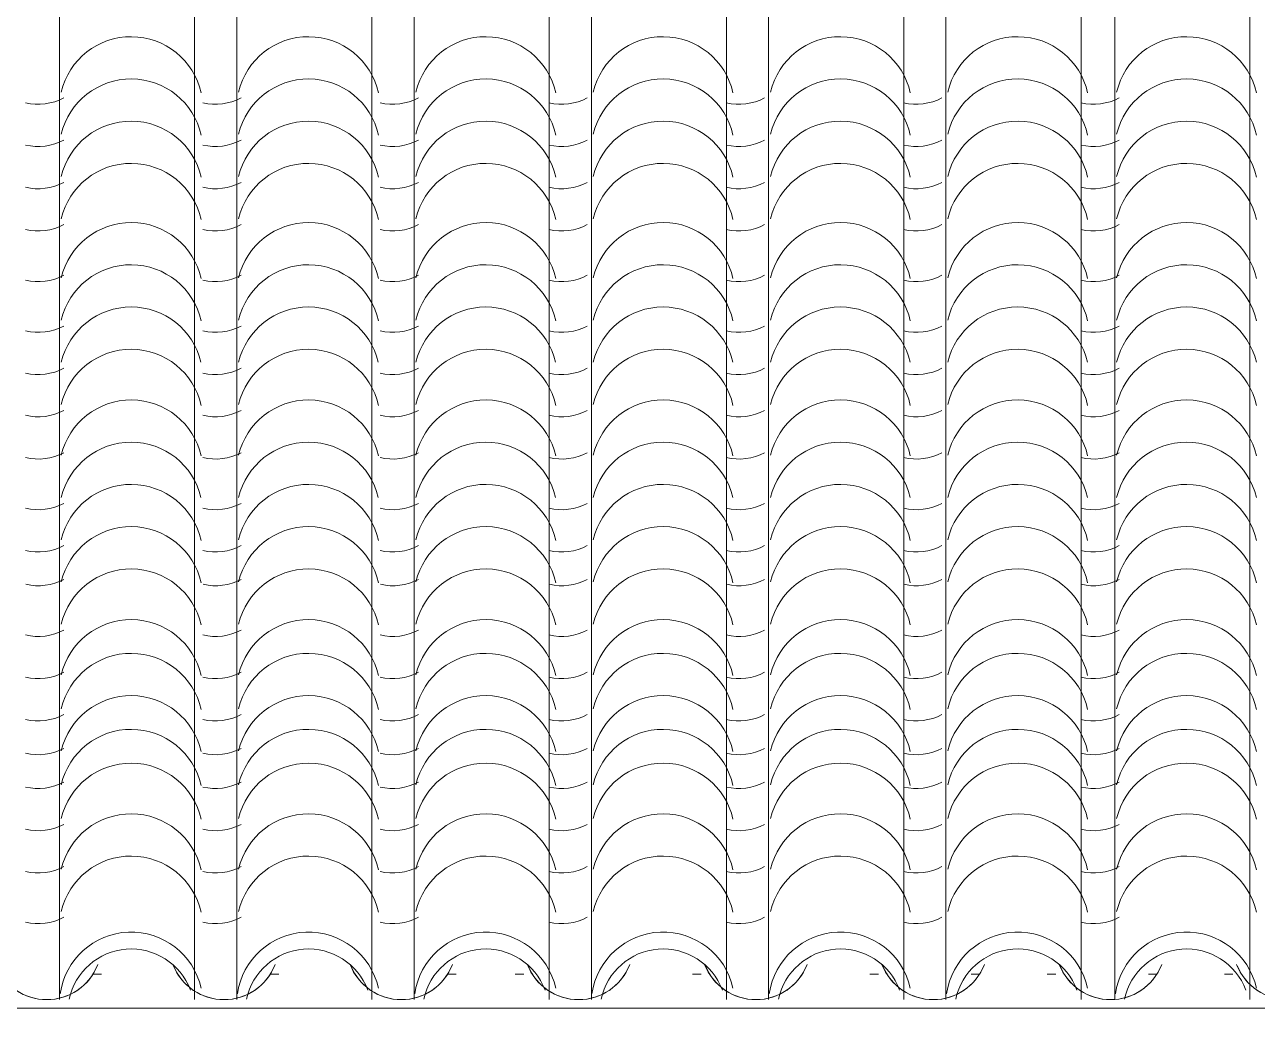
# Model space of a CAD drawing. Header units: millimetres. Extents: x 11446 to 37687, y -223 to 11932.
# Drawn here: x 19098 to 20655, y 5979 to 7225 of the extents above; entities that cross this region are included whole.
import ezdxf

# ---------------------------------------------------------------- set-up
doc = ezdxf.new("R2010")
doc.units = ezdxf.units.MM
doc.layers.add('A-COB-___-___-EXI', color=250, linetype='Continuous', lineweight=25)

msp = doc.modelspace()

# ---------------------------------------------------------------- linework, layer by layer
at = {"layer": 'A-COB-___-___-EXI', "color": 28, "lineweight": 15}
for p, q in [((19195.5, 6026.9), (19184.8, 6026.9)), ((19419.4, 6026.9), (19408.7, 6026.9)), ((19643.2, 6026.9), (19632.6, 6026.9)), ((19728.5, 6026.9), (19717.8, 6026.9)), ((19952.3, 6026.9), (19941.7, 6026.9)), ((20176.2, 6026.9), (20165.5, 6026.9)), ((20304.1, 6026.9), (20293.5, 6026.9)), ((20400.1, 6026.9), (20389.4, 6026.9)), ((20528, 6026.9), (20517.3, 6026.9)), ((20623.9, 6026.9), (20613.3, 6026.9))]:
    msp.add_line(p, q, dxfattribs=at)
at = {"layer": 'A-COB-___-___-EXI', "color": 28, "lineweight": 15, "flags": 128}
for points in [[(19142.2, 7348.7), (19142.2, 7252.8), (19142.2, 7135.5), (19142.2, 7082.2), (19142.2, 7028.9), (19142.2, 6975.6), (19142.2, 6901), (19142.2, 6847.7), (19142.2, 6794.4), (19142.2, 6741.1), (19142.2, 6677.1), (19142.2, 6623.8), (19142.2, 6570.5), (19142.2, 6517.2), (19142.2, 6463.9), (19142.2, 6400), (19142.2, 6357.3), (19142.2, 6304), (19142.2, 6261.4), (19142.2, 6218.8), (19142.2, 6154.8), (19142.2, 6090.8), (19142.2, 5994.9)], [(19366.1, 7348.7), (19366.1, 7252.8), (19366.1, 7135.5), (19366.1, 7082.2), (19366.1, 7028.9), (19366.1, 6975.6), (19366.1, 6901), (19366.1, 6847.7), (19366.1, 6794.4), (19366.1, 6741.1), (19366.1, 6677.1), (19366.1, 6623.8), (19366.1, 6570.5), (19366.1, 6517.2), (19366.1, 6463.9), (19366.1, 6400), (19366.1, 6357.3), (19366.1, 6304), (19366.1, 6261.4), (19366.1, 6218.8), (19366.1, 6154.8), (19366.1, 6090.8), (19366.1, 5994.9)], [(19589.9, 7348.7), (19589.9, 7252.8), (19589.9, 7135.5), (19589.9, 7082.2), (19589.9, 7028.9), (19589.9, 6975.6), (19589.9, 6901), (19589.9, 6847.7), (19589.9, 6794.4), (19589.9, 6741.1), (19589.9, 6677.1), (19589.9, 6623.8), (19589.9, 6570.5), (19589.9, 6517.2), (19589.9, 6463.9), (19589.9, 6400), (19589.9, 6357.3), (19589.9, 6304), (19589.9, 6261.4), (19589.9, 6218.8), (19589.9, 6154.8), (19589.9, 6090.8), (19589.9, 5994.9)], [(19813.8, 7348.7), (19813.8, 7252.8), (19813.8, 7135.5), (19813.8, 7082.2), (19813.8, 7028.9), (19813.8, 6975.6), (19813.8, 6901), (19813.8, 6847.7), (19813.8, 6794.4), (19813.8, 6741.1), (19813.8, 6677.1), (19813.8, 6623.8), (19813.8, 6570.5), (19813.8, 6517.2), (19813.8, 6463.9), (19813.8, 6400), (19813.8, 6357.3), (19813.8, 6304), (19813.8, 6261.4), (19813.8, 6218.8), (19813.8, 6154.8), (19813.8, 6090.8), (19813.8, 5994.9)], [(20037.6, 7348.7), (20037.6, 7252.8), (20037.6, 7135.5), (20037.6, 7082.2), (20037.6, 7028.9), (20037.6, 6975.6), (20037.6, 6901), (20037.6, 6847.7), (20037.6, 6794.4), (20037.6, 6741.1), (20037.6, 6677.1), (20037.6, 6623.8), (20037.6, 6570.5), (20037.6, 6517.2), (20037.6, 6463.9), (20037.6, 6400), (20037.6, 6357.3), (20037.6, 6304), (20037.6, 6261.4), (20037.6, 6218.8), (20037.6, 6154.8), (20037.6, 6090.8), (20037.6, 5994.9)], [(20261.5, 7348.7), (20261.5, 7252.8), (20261.5, 7135.5), (20261.5, 7082.2), (20261.5, 7028.9), (20261.5, 6975.6), (20261.5, 6901), (20261.5, 6847.7), (20261.5, 6794.4), (20261.5, 6741.1), (20261.5, 6677.1), (20261.5, 6623.8), (20261.5, 6570.5), (20261.5, 6517.2), (20261.5, 6463.9), (20261.5, 6400), (20261.5, 6357.3), (20261.5, 6304), (20261.5, 6261.4), (20261.5, 6218.8), (20261.5, 6154.8), (20261.5, 6090.8), (20261.5, 5994.9)], [(20474.7, 7348.7), (20474.7, 7252.8), (20474.7, 7135.5), (20474.7, 7082.2), (20474.7, 7028.9), (20474.7, 6975.6), (20474.7, 6901), (20474.7, 6847.7), (20474.7, 6794.4), (20474.7, 6741.1), (20474.7, 6677.1), (20474.7, 6623.8), (20474.7, 6570.5), (20474.7, 6517.2), (20474.7, 6463.9), (20474.7, 6400), (20474.7, 6357.3), (20474.7, 6304), (20474.7, 6261.4), (20474.7, 6218.8), (20474.7, 6154.8), (20474.7, 6090.8), (20474.7, 5994.9)], [(19312.8, 7252.8), (19312.8, 7135.5), (19312.8, 7071.5), (19312.8, 7028.9), (19312.8, 6975.6), (19312.8, 6901), (19312.8, 6847.7), (19312.8, 6794.4), (19312.8, 6741.1), (19312.8, 6677.1), (19312.8, 6623.8), (19312.8, 6570.5), (19312.8, 6517.2), (19312.8, 6463.9), (19312.8, 6400), (19312.8, 6357.3), (19312.8, 6304), (19312.8, 6261.4), (19312.8, 6218.8), (19312.8, 6154.8), (19312.8, 6090.8), (19312.8, 5994.9)], [(19536.6, 7252.8), (19536.6, 7135.5), (19536.6, 7071.5), (19536.6, 7028.9), (19536.6, 6975.6), (19536.6, 6901), (19536.6, 6847.7), (19536.6, 6794.4), (19536.6, 6741.1), (19536.6, 6677.1), (19536.6, 6623.8), (19536.6, 6570.5), (19536.6, 6517.2), (19536.6, 6463.9), (19536.6, 6400), (19536.6, 6357.3), (19536.6, 6304), (19536.6, 6261.4), (19536.6, 6218.8), (19536.6, 6154.8), (19536.6, 6090.8), (19536.6, 5994.9)], [(19760.5, 7252.8), (19760.5, 7135.5), (19760.5, 7071.5), (19760.5, 7028.9), (19760.5, 6975.6), (19760.5, 6901), (19760.5, 6847.7), (19760.5, 6794.4), (19760.5, 6741.1), (19760.5, 6677.1), (19760.5, 6623.8), (19760.5, 6570.5), (19760.5, 6517.2), (19760.5, 6463.9), (19760.5, 6400), (19760.5, 6357.3), (19760.5, 6304), (19760.5, 6261.4), (19760.5, 6218.8), (19760.5, 6154.8), (19760.5, 6090.8), (19760.5, 5994.9)], [(19984.3, 7252.8), (19984.3, 7135.5), (19984.3, 7071.5), (19984.3, 7028.9), (19984.3, 6975.6), (19984.3, 6901), (19984.3, 6847.7), (19984.3, 6794.4), (19984.3, 6741.1), (19984.3, 6677.1), (19984.3, 6623.8), (19984.3, 6570.5), (19984.3, 6517.2), (19984.3, 6463.9), (19984.3, 6400), (19984.3, 6357.3), (19984.3, 6304), (19984.3, 6261.4), (19984.3, 6218.8), (19984.3, 6154.8), (19984.3, 6090.8), (19984.3, 5994.9)], [(20208.2, 7252.8), (20208.2, 7135.5), (20208.2, 7071.5), (20208.2, 7028.9), (20208.2, 6975.6), (20208.2, 6901), (20208.2, 6847.7), (20208.2, 6794.4), (20208.2, 6741.1), (20208.2, 6677.1), (20208.2, 6623.8), (20208.2, 6570.5), (20208.2, 6517.2), (20208.2, 6463.9), (20208.2, 6400), (20208.2, 6357.3), (20208.2, 6304), (20208.2, 6261.4), (20208.2, 6218.8), (20208.2, 6154.8), (20208.2, 6090.8), (20208.2, 5994.9)], [(20432, 7252.8), (20432, 7135.5), (20432, 7071.5), (20432, 7028.9), (20432, 6975.6), (20432, 6901), (20432, 6847.7), (20432, 6794.4), (20432, 6741.1), (20432, 6677.1), (20432, 6623.8), (20432, 6570.5), (20432, 6517.2), (20432, 6463.9), (20432, 6400), (20432, 6357.3), (20432, 6304), (20432, 6261.4), (20432, 6218.8), (20432, 6154.8), (20432, 6090.8), (20432, 5994.9)], [(20645.2, 7252.8), (20645.2, 7135.5), (20645.2, 7071.5), (20645.2, 7028.9), (20645.2, 6975.6), (20645.2, 6901), (20645.2, 6847.7), (20645.2, 6794.4), (20645.2, 6741.1), (20645.2, 6677.1), (20645.2, 6623.8), (20645.2, 6570.5), (20645.2, 6517.2), (20645.2, 6463.9), (20645.2, 6400), (20645.2, 6357.3), (20645.2, 6304), (20645.2, 6261.4), (20645.2, 6218.8), (20645.2, 6154.8), (20645.2, 6090.8), (20645.2, 5994.9)], [(15091.4, 5984.2), (29493, 5984.2), (29493, 5952.3), (15091.4, 5952.3), (15091.4, 5984.2), (15091.4, 6016.2), (14974.2, 5962.9), (12181.3, 4715.7), (12234.6, 4609.1), (15027.5, 5856.3), (15091.4, 5888.3)]]:
    msp.add_lwpolyline(points, dxfattribs=at)
at = {"layer": 'A-COB-___-___-EXI', "color": 18, "lineweight": 9}
for points in [[(19233.3, 7210.1), (19191.1, 7210.5), (19154.4, 7181.5), (19144.5, 7140.3)], [(19321.1, 7139.3), (19311.9, 7180.5), (19275.4, 7209.8), (19233.3, 7210.1)], [(19457.2, 7210.1), (19415, 7210.5), (19378.2, 7181.5), (19368.4, 7140.3)], [(19544.9, 7139.3), (19535.8, 7180.5), (19499.3, 7209.8), (19457.2, 7210.1)], [(19681, 7210.1), (19638.9, 7210.5), (19602.1, 7181.5), (19592.3, 7140.3)], [(19768.8, 7139.3), (19759.6, 7180.5), (19723.2, 7209.8), (19681, 7210.1)], [(19904.9, 7210.1), (19862.7, 7210.5), (19825.9, 7181.5), (19816.1, 7140.3)], [(19992.6, 7139.3), (19983.5, 7180.5), (19947, 7209.8), (19904.9, 7210.1)], [(20128.8, 7210.1), (20086.6, 7210.5), (20049.8, 7181.5), (20040, 7140.3)], [(20216.5, 7139.3), (20207.3, 7180.5), (20170.9, 7209.8), (20128.8, 7210.1)], [(20352.6, 7210.1), (20310.4, 7210.5), (20273.6, 7181.5), (20263.8, 7140.3)], [(20440.4, 7139.3), (20431.2, 7180.5), (20394.7, 7209.8), (20352.6, 7210.1)], [(20565.8, 7210.1), (20523.6, 7210.5), (20486.8, 7181.5), (20477, 7140.3)], [(20653.6, 7139.3), (20644.4, 7180.5), (20607.9, 7209.8), (20565.8, 7210.1)], [(19233.3, 7156.8), (19191.1, 7157.2), (19154.4, 7128.2), (19144.5, 7087)], [(19321.1, 7086), (19311.9, 7127.2), (19275.4, 7156.5), (19233.3, 7156.8)], [(19457.2, 7156.8), (19415, 7157.2), (19378.2, 7128.2), (19368.4, 7087)], [(19544.9, 7086), (19535.8, 7127.2), (19499.3, 7156.5), (19457.2, 7156.8)], [(19681, 7156.8), (19638.9, 7157.2), (19602.1, 7128.2), (19592.3, 7087)], [(19768.8, 7086), (19759.6, 7127.2), (19723.2, 7156.5), (19681, 7156.8)], [(19904.9, 7156.8), (19862.7, 7157.2), (19825.9, 7128.2), (19816.1, 7087)], [(19992.6, 7086), (19983.5, 7127.2), (19947, 7156.5), (19904.9, 7156.8)], [(20128.8, 7156.8), (20086.6, 7157.2), (20049.8, 7128.2), (20040, 7087)], [(20216.5, 7086), (20207.3, 7127.2), (20170.9, 7156.5), (20128.8, 7156.8)], [(20352.6, 7156.8), (20310.4, 7157.2), (20273.6, 7128.2), (20263.8, 7087)], [(20440.4, 7086), (20431.2, 7127.2), (20394.7, 7156.5), (20352.6, 7156.8)], [(20565.8, 7156.8), (20523.6, 7157.2), (20486.8, 7128.2), (20477, 7087)], [(20653.6, 7086), (20644.4, 7127.2), (20607.9, 7156.5), (20565.8, 7156.8)], [(19099.4, 7126.7), (19115.7, 7122.8), (19132.9, 7125), (19147.7, 7132.9)], [(19323.2, 7126.7), (19339.6, 7122.8), (19356.7, 7125), (19371.6, 7132.9)], [(19547.1, 7126.7), (19563.4, 7122.8), (19580.6, 7125), (19595.4, 7132.9)], [(19760.3, 7126.7), (19776.6, 7122.8), (19793.8, 7125), (19808.6, 7132.9)], [(19984.2, 7126.7), (20000.5, 7122.8), (20017.6, 7125), (20032.5, 7132.9)], [(20208, 7126.7), (20224.3, 7122.8), (20241.5, 7125), (20256.3, 7132.9)], [(20431.9, 7126.7), (20448.2, 7122.8), (20465.3, 7125), (20480.2, 7132.9)], [(19233.3, 7103.5), (19191.1, 7103.9), (19154.4, 7074.9), (19144.5, 7033.7)], [(19321.1, 7032.7), (19311.9, 7073.9), (19275.4, 7103.2), (19233.3, 7103.5)], [(19457.2, 7103.5), (19415, 7103.9), (19378.2, 7074.9), (19368.4, 7033.7)], [(19544.9, 7032.7), (19535.8, 7073.9), (19499.3, 7103.2), (19457.2, 7103.5)], [(19681, 7103.5), (19638.9, 7103.9), (19602.1, 7074.9), (19592.3, 7033.7)], [(19768.8, 7032.7), (19759.6, 7073.9), (19723.2, 7103.2), (19681, 7103.5)], [(19904.9, 7103.5), (19862.7, 7103.9), (19825.9, 7074.9), (19816.1, 7033.7)], [(19992.6, 7032.7), (19983.5, 7073.9), (19947, 7103.2), (19904.9, 7103.5)], [(20128.8, 7103.5), (20086.6, 7103.9), (20049.8, 7074.9), (20040, 7033.7)], [(20216.5, 7032.7), (20207.3, 7073.9), (20170.9, 7103.2), (20128.8, 7103.5)], [(20352.6, 7103.5), (20310.4, 7103.9), (20273.6, 7074.9), (20263.8, 7033.7)], [(20440.4, 7032.7), (20431.2, 7073.9), (20394.7, 7103.2), (20352.6, 7103.5)], [(20565.8, 7103.5), (20523.6, 7103.9), (20486.8, 7074.9), (20477, 7033.7)], [(20653.6, 7032.7), (20644.4, 7073.9), (20607.9, 7103.2), (20565.8, 7103.5)], [(19099.4, 7073.4), (19115.7, 7069.5), (19132.9, 7071.7), (19147.7, 7079.6)], [(19323.2, 7073.4), (19339.6, 7069.5), (19356.7, 7071.7), (19371.6, 7079.6)], [(19547.1, 7073.4), (19563.4, 7069.5), (19580.6, 7071.7), (19595.4, 7079.6)], [(19760.3, 7073.4), (19776.6, 7069.5), (19793.8, 7071.7), (19808.6, 7079.6)], [(19984.2, 7073.4), (20000.5, 7069.5), (20017.6, 7071.7), (20032.5, 7079.6)], [(20208, 7073.4), (20224.3, 7069.5), (20241.5, 7071.7), (20256.3, 7079.6)], [(20431.9, 7073.4), (20448.2, 7069.5), (20465.3, 7071.7), (20480.2, 7079.6)], [(19233.3, 7050.2), (19191.1, 7050.6), (19154.4, 7021.6), (19144.5, 6980.4)], [(19457.2, 7050.2), (19415, 7050.6), (19378.2, 7021.6), (19368.4, 6980.4)], [(19681, 7050.2), (19638.9, 7050.6), (19602.1, 7021.6), (19592.3, 6980.4)], [(19904.9, 7050.2), (19862.7, 7050.6), (19825.9, 7021.6), (19816.1, 6980.4)], [(20128.8, 7050.2), (20086.6, 7050.6), (20049.8, 7021.6), (20040, 6980.4)], [(20352.6, 7050.2), (20310.4, 7050.6), (20273.6, 7021.6), (20263.8, 6980.4)], [(20565.8, 7050.2), (20523.6, 7050.6), (20486.8, 7021.6), (20477, 6980.4)], [(19321.1, 6979.4), (19311.9, 7020.6), (19275.4, 7049.9), (19233.3, 7050.2)], [(19544.9, 6979.4), (19535.8, 7020.6), (19499.3, 7049.9), (19457.2, 7050.2)], [(19768.8, 6979.4), (19759.6, 7020.6), (19723.2, 7049.9), (19681, 7050.2)], [(19992.6, 6979.4), (19983.5, 7020.6), (19947, 7049.9), (19904.9, 7050.2)], [(20216.5, 6979.4), (20207.3, 7020.6), (20170.9, 7049.9), (20128.8, 7050.2)], [(20440.4, 6979.4), (20431.2, 7020.6), (20394.7, 7049.9), (20352.6, 7050.2)], [(20653.6, 6979.4), (20644.4, 7020.6), (20607.9, 7049.9), (20565.8, 7050.2)], [(19099.4, 7020.1), (19115.7, 7016.2), (19132.9, 7018.4), (19147.7, 7026.3)], [(19323.2, 7020.1), (19339.6, 7016.2), (19356.7, 7018.4), (19371.6, 7026.3)], [(19547.1, 7020.1), (19563.4, 7016.2), (19580.6, 7018.4), (19595.4, 7026.3)], [(19760.3, 7020.1), (19776.6, 7016.2), (19793.8, 7018.4), (19808.6, 7026.3)], [(19984.2, 7020.1), (20000.5, 7016.2), (20017.6, 7018.4), (20032.5, 7026.3)], [(20208, 7020.1), (20224.3, 7016.2), (20241.5, 7018.4), (20256.3, 7026.3)], [(20431.9, 7020.1), (20448.2, 7016.2), (20465.3, 7018.4), (20480.2, 7026.3)], [(19099.4, 6966.8), (19115.7, 6962.9), (19132.9, 6965.1), (19147.7, 6973)], [(19233.3, 6975.6), (19191.1, 6975.9), (19154.4, 6946.9), (19144.5, 6905.8)], [(19321.1, 6904.8), (19311.9, 6946), (19275.4, 6975.3), (19233.3, 6975.6)], [(19323.2, 6966.8), (19339.6, 6962.9), (19356.7, 6965.1), (19371.6, 6973)], [(19457.2, 6975.6), (19415, 6975.9), (19378.2, 6946.9), (19368.4, 6905.8)], [(19544.9, 6904.8), (19535.8, 6946), (19499.3, 6975.3), (19457.2, 6975.6)], [(19547.1, 6966.8), (19563.4, 6962.9), (19580.6, 6965.1), (19595.4, 6973)], [(19681, 6975.6), (19638.9, 6975.9), (19602.1, 6946.9), (19592.3, 6905.8)], [(19768.8, 6904.8), (19759.6, 6946), (19723.2, 6975.3), (19681, 6975.6)], [(19760.3, 6966.8), (19776.6, 6962.9), (19793.8, 6965.1), (19808.6, 6973)], [(19904.9, 6975.6), (19862.7, 6975.9), (19825.9, 6946.9), (19816.1, 6905.8)], [(19992.6, 6904.8), (19983.5, 6946), (19947, 6975.3), (19904.9, 6975.6)], [(19984.2, 6966.8), (20000.5, 6962.9), (20017.6, 6965.1), (20032.5, 6973)], [(20128.8, 6975.6), (20086.6, 6975.9), (20049.8, 6946.9), (20040, 6905.8)], [(20216.5, 6904.8), (20207.3, 6946), (20170.9, 6975.3), (20128.8, 6975.6)], [(20208, 6966.8), (20224.3, 6962.9), (20241.5, 6965.1), (20256.3, 6973)], [(20352.6, 6975.6), (20310.4, 6975.9), (20273.6, 6946.9), (20263.8, 6905.8)], [(20440.4, 6904.8), (20431.2, 6946), (20394.7, 6975.3), (20352.6, 6975.6)], [(20431.9, 6966.8), (20448.2, 6962.9), (20465.3, 6965.1), (20480.2, 6973)], [(20565.8, 6975.6), (20523.6, 6975.9), (20486.8, 6946.9), (20477, 6905.8)], [(20653.6, 6904.8), (20644.4, 6946), (20607.9, 6975.3), (20565.8, 6975.6)], [(19233.3, 6922.3), (19191.1, 6922.6), (19154.4, 6893.7), (19144.5, 6852.5)], [(19321.1, 6851.5), (19311.9, 6892.7), (19275.4, 6922), (19233.3, 6922.3)], [(19457.2, 6922.3), (19415, 6922.6), (19378.2, 6893.7), (19368.4, 6852.5)], [(19544.9, 6851.5), (19535.8, 6892.7), (19499.3, 6922), (19457.2, 6922.3)], [(19681, 6922.3), (19638.9, 6922.6), (19602.1, 6893.7), (19592.3, 6852.5)], [(19768.8, 6851.5), (19759.6, 6892.7), (19723.2, 6922), (19681, 6922.3)], [(19904.9, 6922.3), (19862.7, 6922.6), (19825.9, 6893.7), (19816.1, 6852.5)], [(19992.6, 6851.5), (19983.5, 6892.7), (19947, 6922), (19904.9, 6922.3)], [(20128.8, 6922.3), (20086.6, 6922.6), (20049.8, 6893.7), (20040, 6852.5)], [(20216.5, 6851.5), (20207.3, 6892.7), (20170.9, 6922), (20128.8, 6922.3)], [(20352.6, 6922.3), (20310.4, 6922.6), (20273.6, 6893.7), (20263.8, 6852.5)], [(20440.4, 6851.5), (20431.2, 6892.7), (20394.7, 6922), (20352.6, 6922.3)], [(20565.8, 6922.3), (20523.6, 6922.6), (20486.8, 6893.7), (20477, 6852.5)], [(20653.6, 6851.5), (20644.4, 6892.7), (20607.9, 6922), (20565.8, 6922.3)], [(19099.4, 6902.8), (19115.7, 6899), (19132.9, 6901.2), (19147.7, 6909)], [(19323.2, 6902.8), (19339.6, 6899), (19356.7, 6901.2), (19371.6, 6909)], [(19547.1, 6902.8), (19563.4, 6899), (19580.6, 6901.2), (19595.4, 6909)], [(19760.3, 6902.8), (19776.6, 6899), (19793.8, 6901.2), (19808.6, 6909)], [(19984.2, 6902.8), (20000.5, 6899), (20017.6, 6901.2), (20032.5, 6909)], [(20208, 6902.8), (20224.3, 6899), (20241.5, 6901.2), (20256.3, 6909)], [(20431.9, 6902.8), (20448.2, 6899), (20465.3, 6901.2), (20480.2, 6909)], [(19232.8, 6869), (19190.8, 6869), (19154.4, 6840.2), (19144.5, 6799.4)], [(19320.9, 6799.4), (19311.3, 6840.2), (19274.8, 6869), (19232.8, 6869)], [(19456.7, 6869), (19414.7, 6869), (19378.2, 6840.2), (19368.4, 6799.4)], [(19544.8, 6799.4), (19535.1, 6840.2), (19498.6, 6869), (19456.7, 6869)], [(19680.5, 6869), (19638.6, 6869), (19602.1, 6840.2), (19592.3, 6799.4)], [(19768.6, 6799.4), (19759, 6840.2), (19722.5, 6869), (19680.5, 6869)], [(19904.4, 6869), (19862.4, 6869), (19825.9, 6840.2), (19816.1, 6799.4)], [(19992.5, 6799.4), (19982.8, 6840.2), (19946.3, 6869), (19904.4, 6869)], [(20128.2, 6869), (20086.3, 6869), (20049.8, 6840.2), (20040, 6799.4)], [(20216.3, 6799.4), (20206.7, 6840.2), (20170.2, 6869), (20128.2, 6869)], [(20352.1, 6869), (20310.1, 6869), (20273.6, 6840.2), (20263.8, 6799.4)], [(20440.2, 6799.4), (20430.6, 6840.2), (20394.1, 6869), (20352.1, 6869)], [(20565.3, 6869), (20523.3, 6869), (20486.8, 6840.2), (20477, 6799.4)], [(20653.4, 6799.4), (20643.8, 6840.2), (20607.3, 6869), (20565.3, 6869)], [(19099.4, 6838.9), (19115.7, 6835), (19132.9, 6837.2), (19147.7, 6845)], [(19323.2, 6838.9), (19339.6, 6835), (19356.7, 6837.2), (19371.6, 6845)], [(19547.1, 6838.9), (19563.4, 6835), (19580.6, 6837.2), (19595.4, 6845)], [(19760.3, 6838.9), (19776.6, 6835), (19793.8, 6837.2), (19808.6, 6845)], [(19984.2, 6838.9), (20000.5, 6835), (20017.6, 6837.2), (20032.5, 6845)], [(20208, 6838.9), (20224.3, 6835), (20241.5, 6837.2), (20256.3, 6845)], [(20431.9, 6838.9), (20448.2, 6835), (20465.3, 6837.2), (20480.2, 6845)], [(19233.3, 6815.7), (19191.1, 6816), (19154.4, 6787.1), (19144.5, 6745.9)], [(19321.1, 6744.9), (19311.9, 6786.1), (19275.4, 6815.4), (19233.3, 6815.7)], [(19457.2, 6815.7), (19415, 6816), (19378.2, 6787.1), (19368.4, 6745.9)], [(19544.9, 6744.9), (19535.8, 6786.1), (19499.3, 6815.4), (19457.2, 6815.7)], [(19681, 6815.7), (19638.9, 6816), (19602.1, 6787.1), (19592.3, 6745.9)], [(19768.8, 6744.9), (19759.6, 6786.1), (19723.2, 6815.4), (19681, 6815.7)], [(19904.9, 6815.7), (19862.7, 6816), (19825.9, 6787.1), (19816.1, 6745.9)], [(19992.6, 6744.9), (19983.5, 6786.1), (19947, 6815.4), (19904.9, 6815.7)], [(20128.8, 6815.7), (20086.6, 6816), (20049.8, 6787.1), (20040, 6745.9)], [(20216.5, 6744.9), (20207.3, 6786.1), (20170.9, 6815.4), (20128.8, 6815.7)], [(20352.6, 6815.7), (20310.4, 6816), (20273.6, 6787.1), (20263.8, 6745.9)], [(20440.4, 6744.9), (20431.2, 6786.1), (20394.7, 6815.4), (20352.6, 6815.7)], [(20565.8, 6815.7), (20523.6, 6816), (20486.8, 6787.1), (20477, 6745.9)], [(20653.6, 6744.9), (20644.4, 6786.1), (20607.9, 6815.4), (20565.8, 6815.7)], [(19099.4, 6785.6), (19115.7, 6781.7), (19132.9, 6783.9), (19147.7, 6791.7)], [(19323.2, 6785.6), (19339.6, 6781.7), (19356.7, 6783.9), (19371.6, 6791.7)], [(19547.1, 6785.6), (19563.4, 6781.7), (19580.6, 6783.9), (19595.4, 6791.7)], [(19760.3, 6785.6), (19776.6, 6781.7), (19793.8, 6783.9), (19808.6, 6791.7)], [(19984.2, 6785.6), (20000.5, 6781.7), (20017.6, 6783.9), (20032.5, 6791.7)], [(20208, 6785.6), (20224.3, 6781.7), (20241.5, 6783.9), (20256.3, 6791.7)], [(20431.9, 6785.6), (20448.2, 6781.7), (20465.3, 6783.9), (20480.2, 6791.7)], [(19233.3, 6751.7), (19191.1, 6752.1), (19154.4, 6723.1), (19144.5, 6681.9)], [(19321.1, 6681), (19311.9, 6722.1), (19275.4, 6751.4), (19233.3, 6751.7)], [(19457.2, 6751.7), (19415, 6752.1), (19378.2, 6723.1), (19368.4, 6681.9)], [(19544.9, 6681), (19535.8, 6722.1), (19499.3, 6751.4), (19457.2, 6751.7)], [(19681, 6751.7), (19638.9, 6752.1), (19602.1, 6723.1), (19592.3, 6681.9)], [(19768.8, 6681), (19759.6, 6722.1), (19723.2, 6751.4), (19681, 6751.7)], [(19904.9, 6751.7), (19862.7, 6752.1), (19825.9, 6723.1), (19816.1, 6681.9)], [(19992.6, 6681), (19983.5, 6722.1), (19947, 6751.4), (19904.9, 6751.7)], [(20128.8, 6751.7), (20086.6, 6752.1), (20049.8, 6723.1), (20040, 6681.9)], [(20216.5, 6681), (20207.3, 6722.1), (20170.9, 6751.4), (20128.8, 6751.7)], [(20352.6, 6751.7), (20310.4, 6752.1), (20273.6, 6723.1), (20263.8, 6681.9)], [(20440.4, 6681), (20431.2, 6722.1), (20394.7, 6751.4), (20352.6, 6751.7)], [(20565.8, 6751.7), (20523.6, 6752.1), (20486.8, 6723.1), (20477, 6681.9)], [(20653.6, 6681), (20644.4, 6722.1), (20607.9, 6751.4), (20565.8, 6751.7)], [(19099.4, 6732.3), (19115.7, 6728.4), (19132.9, 6730.6), (19147.7, 6738.4)], [(19323.2, 6732.3), (19339.6, 6728.4), (19356.7, 6730.6), (19371.6, 6738.4)], [(19547.1, 6732.3), (19563.4, 6728.4), (19580.6, 6730.6), (19595.4, 6738.4)], [(19760.3, 6732.3), (19776.6, 6728.4), (19793.8, 6730.6), (19808.6, 6738.4)], [(19984.2, 6732.3), (20000.5, 6728.4), (20017.6, 6730.6), (20032.5, 6738.4)], [(20208, 6732.3), (20224.3, 6728.4), (20241.5, 6730.6), (20256.3, 6738.4)], [(20431.9, 6732.3), (20448.2, 6728.4), (20465.3, 6730.6), (20480.2, 6738.4)], [(19232.8, 6698.4), (19190.8, 6698.4), (19154.4, 6669.6), (19144.5, 6628.8)], [(19320.9, 6628.8), (19311.3, 6669.6), (19274.8, 6698.4), (19232.8, 6698.4)], [(19456.7, 6698.4), (19414.7, 6698.4), (19378.2, 6669.6), (19368.4, 6628.8)], [(19544.8, 6628.8), (19535.1, 6669.6), (19498.6, 6698.4), (19456.7, 6698.4)], [(19680.5, 6698.4), (19638.6, 6698.4), (19602.1, 6669.6), (19592.3, 6628.8)], [(19768.6, 6628.8), (19759, 6669.6), (19722.5, 6698.4), (19680.5, 6698.4)], [(19904.4, 6698.4), (19862.4, 6698.4), (19825.9, 6669.6), (19816.1, 6628.8)], [(19992.5, 6628.8), (19982.8, 6669.6), (19946.3, 6698.4), (19904.4, 6698.4)], [(20128.2, 6698.4), (20086.3, 6698.4), (20049.8, 6669.6), (20040, 6628.8)], [(20216.3, 6628.8), (20206.7, 6669.6), (20170.2, 6698.4), (20128.2, 6698.4)], [(20352.1, 6698.4), (20310.1, 6698.4), (20273.6, 6669.6), (20263.8, 6628.8)], [(20440.2, 6628.8), (20430.6, 6669.6), (20394.1, 6698.4), (20352.1, 6698.4)], [(20565.3, 6698.4), (20523.3, 6698.4), (20486.8, 6669.6), (20477, 6628.8)], [(20653.4, 6628.8), (20643.8, 6669.6), (20607.3, 6698.4), (20565.3, 6698.4)], [(19099.4, 6679), (19115.7, 6675.1), (19132.9, 6677.3), (19147.7, 6685.1)], [(19323.2, 6679), (19339.6, 6675.1), (19356.7, 6677.3), (19371.6, 6685.1)], [(19547.1, 6679), (19563.4, 6675.1), (19580.6, 6677.3), (19595.4, 6685.1)], [(19760.3, 6679), (19776.6, 6675.1), (19793.8, 6677.3), (19808.6, 6685.1)], [(19984.2, 6679), (20000.5, 6675.1), (20017.6, 6677.3), (20032.5, 6685.1)], [(20208, 6679), (20224.3, 6675.1), (20241.5, 6677.3), (20256.3, 6685.1)], [(20431.9, 6679), (20448.2, 6675.1), (20465.3, 6677.3), (20480.2, 6685.1)], [(19233.3, 6645.1), (19191.1, 6645.5), (19154.4, 6616.5), (19144.5, 6575.3)], [(19321.1, 6574.4), (19311.9, 6615.5), (19275.4, 6644.8), (19233.3, 6645.1)], [(19457.2, 6645.1), (19415, 6645.5), (19378.2, 6616.5), (19368.4, 6575.3)], [(19544.9, 6574.4), (19535.8, 6615.5), (19499.3, 6644.8), (19457.2, 6645.1)], [(19681, 6645.1), (19638.9, 6645.5), (19602.1, 6616.5), (19592.3, 6575.3)], [(19768.8, 6574.4), (19759.6, 6615.5), (19723.2, 6644.8), (19681, 6645.1)], [(19904.9, 6645.1), (19862.7, 6645.5), (19825.9, 6616.5), (19816.1, 6575.3)], [(19992.6, 6574.4), (19983.5, 6615.5), (19947, 6644.8), (19904.9, 6645.1)], [(20128.8, 6645.1), (20086.6, 6645.5), (20049.8, 6616.5), (20040, 6575.3)], [(20216.5, 6574.4), (20207.3, 6615.5), (20170.9, 6644.8), (20128.8, 6645.1)], [(20352.6, 6645.1), (20310.4, 6645.5), (20273.6, 6616.5), (20263.8, 6575.3)], [(20440.4, 6574.4), (20431.2, 6615.5), (20394.7, 6644.8), (20352.6, 6645.1)], [(20565.8, 6645.1), (20523.6, 6645.5), (20486.8, 6616.5), (20477, 6575.3)], [(20653.6, 6574.4), (20644.4, 6615.5), (20607.9, 6644.8), (20565.8, 6645.1)], [(19099.4, 6615), (19115.7, 6611.2), (19132.9, 6613.3), (19147.7, 6621.2)], [(19323.2, 6615), (19339.6, 6611.2), (19356.7, 6613.3), (19371.6, 6621.2)], [(19547.1, 6615), (19563.4, 6611.2), (19580.6, 6613.3), (19595.4, 6621.2)], [(19760.3, 6615), (19776.6, 6611.2), (19793.8, 6613.3), (19808.6, 6621.2)], [(19984.2, 6615), (20000.5, 6611.2), (20017.6, 6613.3), (20032.5, 6621.2)], [(20208, 6615), (20224.3, 6611.2), (20241.5, 6613.3), (20256.3, 6621.2)], [(20431.9, 6615), (20448.2, 6611.2), (20465.3, 6613.3), (20480.2, 6621.2)], [(19233.3, 6591.8), (19191.1, 6592.2), (19154.4, 6563.2), (19144.5, 6522)], [(19321.1, 6521.1), (19311.9, 6562.2), (19275.4, 6591.5), (19233.3, 6591.8)], [(19457.2, 6591.8), (19415, 6592.2), (19378.2, 6563.2), (19368.4, 6522)], [(19544.9, 6521.1), (19535.8, 6562.2), (19499.3, 6591.5), (19457.2, 6591.8)], [(19681, 6591.8), (19638.9, 6592.2), (19602.1, 6563.2), (19592.3, 6522)], [(19768.8, 6521.1), (19759.6, 6562.2), (19723.2, 6591.5), (19681, 6591.8)], [(19904.9, 6591.8), (19862.7, 6592.2), (19825.9, 6563.2), (19816.1, 6522)], [(19992.6, 6521.1), (19983.5, 6562.2), (19947, 6591.5), (19904.9, 6591.8)], [(20128.8, 6591.8), (20086.6, 6592.2), (20049.8, 6563.2), (20040, 6522)], [(20216.5, 6521.1), (20207.3, 6562.2), (20170.9, 6591.5), (20128.8, 6591.8)], [(20352.6, 6591.8), (20310.4, 6592.2), (20273.6, 6563.2), (20263.8, 6522)], [(20440.4, 6521.1), (20431.2, 6562.2), (20394.7, 6591.5), (20352.6, 6591.8)], [(20565.8, 6591.8), (20523.6, 6592.2), (20486.8, 6563.2), (20477, 6522)], [(20653.6, 6521.1), (20644.4, 6562.2), (20607.9, 6591.5), (20565.8, 6591.8)], [(19099.4, 6561.7), (19115.7, 6557.9), (19132.9, 6560), (19147.7, 6567.9)], [(19323.2, 6561.7), (19339.6, 6557.9), (19356.7, 6560), (19371.6, 6567.9)], [(19547.1, 6561.7), (19563.4, 6557.9), (19580.6, 6560), (19595.4, 6567.9)], [(19760.3, 6561.7), (19776.6, 6557.9), (19793.8, 6560), (19808.6, 6567.9)], [(19984.2, 6561.7), (20000.5, 6557.9), (20017.6, 6560), (20032.5, 6567.9)], [(20208, 6561.7), (20224.3, 6557.9), (20241.5, 6560), (20256.3, 6567.9)], [(20431.9, 6561.7), (20448.2, 6557.9), (20465.3, 6560), (20480.2, 6567.9)], [(19233.3, 6538.5), (19191.1, 6538.9), (19154.4, 6509.9), (19144.5, 6468.7)], [(19321.1, 6467.8), (19311.9, 6508.9), (19275.4, 6538.2), (19233.3, 6538.5)], [(19457.2, 6538.5), (19415, 6538.9), (19378.2, 6509.9), (19368.4, 6468.7)], [(19544.9, 6467.8), (19535.8, 6508.9), (19499.3, 6538.2), (19457.2, 6538.5)], [(19681, 6538.5), (19638.9, 6538.9), (19602.1, 6509.9), (19592.3, 6468.7)], [(19768.8, 6467.8), (19759.6, 6508.9), (19723.2, 6538.2), (19681, 6538.5)], [(19904.9, 6538.5), (19862.7, 6538.9), (19825.9, 6509.9), (19816.1, 6468.7)], [(19992.6, 6467.8), (19983.5, 6508.9), (19947, 6538.2), (19904.9, 6538.5)], [(20128.8, 6538.5), (20086.6, 6538.9), (20049.8, 6509.9), (20040, 6468.7)], [(20216.5, 6467.8), (20207.3, 6508.9), (20170.9, 6538.2), (20128.8, 6538.5)], [(20352.6, 6538.5), (20310.4, 6538.9), (20273.6, 6509.9), (20263.8, 6468.7)], [(20440.4, 6467.8), (20431.2, 6508.9), (20394.7, 6538.2), (20352.6, 6538.5)], [(20565.8, 6538.5), (20523.6, 6538.9), (20486.8, 6509.9), (20477, 6468.7)], [(20653.6, 6467.8), (20644.4, 6508.9), (20607.9, 6538.2), (20565.8, 6538.5)], [(19099.9, 6519.1), (19116.1, 6515.2), (19133, 6517.4), (19147.7, 6525.2)], [(19323.8, 6519.1), (19339.9, 6515.2), (19356.9, 6517.4), (19371.6, 6525.2)], [(19547.6, 6519.1), (19563.8, 6515.2), (19580.7, 6517.4), (19595.4, 6525.2)], [(19760.8, 6519.1), (19777, 6515.2), (19793.9, 6517.4), (19808.6, 6525.2)], [(19984.7, 6519.1), (20000.8, 6515.2), (20017.8, 6517.4), (20032.5, 6525.2)], [(20208.5, 6519.1), (20224.7, 6515.2), (20241.7, 6517.4), (20256.3, 6525.2)], [(20432.4, 6519.1), (20448.5, 6515.2), (20465.5, 6517.4), (20480.2, 6525.2)], [(19233.3, 6474.6), (19191.1, 6474.9), (19154.4, 6445.9), (19144.5, 6404.8)], [(19321.1, 6403.8), (19311.9, 6445), (19275.4, 6474.2), (19233.3, 6474.6)], [(19457.2, 6474.6), (19415, 6474.9), (19378.2, 6445.9), (19368.4, 6404.8)], [(19544.9, 6403.8), (19535.8, 6445), (19499.3, 6474.2), (19457.2, 6474.6)], [(19681, 6474.6), (19638.9, 6474.9), (19602.1, 6445.9), (19592.3, 6404.8)], [(19768.8, 6403.8), (19759.6, 6445), (19723.2, 6474.2), (19681, 6474.6)], [(19904.9, 6474.6), (19862.7, 6474.9), (19825.9, 6445.9), (19816.1, 6404.8)], [(19992.6, 6403.8), (19983.5, 6445), (19947, 6474.2), (19904.9, 6474.6)], [(20128.8, 6474.6), (20086.6, 6474.9), (20049.8, 6445.9), (20040, 6404.8)], [(20216.5, 6403.8), (20207.3, 6445), (20170.9, 6474.2), (20128.8, 6474.6)], [(20352.6, 6474.6), (20310.4, 6474.9), (20273.6, 6445.9), (20263.8, 6404.8)], [(20440.4, 6403.8), (20431.2, 6445), (20394.7, 6474.2), (20352.6, 6474.6)], [(20565.8, 6474.6), (20523.6, 6474.9), (20486.8, 6445.9), (20477, 6404.8)], [(20653.6, 6403.8), (20644.4, 6445), (20607.9, 6474.2), (20565.8, 6474.6)], [(19099.4, 6455.1), (19115.7, 6451.3), (19132.9, 6453.4), (19147.7, 6461.3)], [(19323.2, 6455.1), (19339.6, 6451.3), (19356.7, 6453.4), (19371.6, 6461.3)], [(19547.1, 6455.1), (19563.4, 6451.3), (19580.6, 6453.4), (19595.4, 6461.3)], [(19760.3, 6455.1), (19776.6, 6451.3), (19793.8, 6453.4), (19808.6, 6461.3)], [(19984.2, 6455.1), (20000.5, 6451.3), (20017.6, 6453.4), (20032.5, 6461.3)], [(20208, 6455.1), (20224.3, 6451.3), (20241.5, 6453.4), (20256.3, 6461.3)], [(20431.9, 6455.1), (20448.2, 6451.3), (20465.3, 6453.4), (20480.2, 6461.3)], [(19233.3, 6431.9), (19191.1, 6432.3), (19154.4, 6403.3), (19144.5, 6362.1)], [(19321.1, 6361.2), (19311.9, 6402.3), (19275.4, 6431.6), (19233.3, 6431.9)], [(19457.2, 6431.9), (19415, 6432.3), (19378.2, 6403.3), (19368.4, 6362.1)], [(19544.9, 6361.2), (19535.8, 6402.3), (19499.3, 6431.6), (19457.2, 6431.9)], [(19681, 6431.9), (19638.9, 6432.3), (19602.1, 6403.3), (19592.3, 6362.1)], [(19768.8, 6361.2), (19759.6, 6402.3), (19723.2, 6431.6), (19681, 6431.9)], [(19904.9, 6431.9), (19862.7, 6432.3), (19825.9, 6403.3), (19816.1, 6362.1)], [(19992.6, 6361.2), (19983.5, 6402.3), (19947, 6431.6), (19904.9, 6431.9)], [(20128.8, 6431.9), (20086.6, 6432.3), (20049.8, 6403.3), (20040, 6362.1)], [(20216.5, 6361.2), (20207.3, 6402.3), (20170.9, 6431.6), (20128.8, 6431.9)], [(20352.6, 6431.9), (20310.4, 6432.3), (20273.6, 6403.3), (20263.8, 6362.1)], [(20440.4, 6361.2), (20431.2, 6402.3), (20394.7, 6431.6), (20352.6, 6431.9)], [(20565.8, 6431.9), (20523.6, 6432.3), (20486.8, 6403.3), (20477, 6362.1)], [(20653.6, 6361.2), (20644.4, 6402.3), (20607.9, 6431.6), (20565.8, 6431.9)], [(19099.4, 6401.8), (19115.7, 6398), (19132.9, 6400.1), (19147.7, 6408)], [(19323.2, 6401.8), (19339.6, 6398), (19356.7, 6400.1), (19371.6, 6408)], [(19547.1, 6401.8), (19563.4, 6398), (19580.6, 6400.1), (19595.4, 6408)], [(19760.3, 6401.8), (19776.6, 6398), (19793.8, 6400.1), (19808.6, 6408)], [(19984.2, 6401.8), (20000.5, 6398), (20017.6, 6400.1), (20032.5, 6408)], [(20208, 6401.8), (20224.3, 6398), (20241.5, 6400.1), (20256.3, 6408)], [(20431.9, 6401.8), (20448.2, 6398), (20465.3, 6400.1), (20480.2, 6408)], [(19233.3, 6378.6), (19191.1, 6379), (19154.4, 6350), (19144.5, 6308.8)], [(19321.1, 6307.9), (19311.9, 6349), (19275.4, 6378.3), (19233.3, 6378.6)], [(19457.2, 6378.6), (19415, 6379), (19378.2, 6350), (19368.4, 6308.8)], [(19544.9, 6307.9), (19535.8, 6349), (19499.3, 6378.3), (19457.2, 6378.6)], [(19681, 6378.6), (19638.9, 6379), (19602.1, 6350), (19592.3, 6308.8)], [(19768.8, 6307.9), (19759.6, 6349), (19723.2, 6378.3), (19681, 6378.6)], [(19904.9, 6378.6), (19862.7, 6379), (19825.9, 6350), (19816.1, 6308.8)], [(19992.6, 6307.9), (19983.5, 6349), (19947, 6378.3), (19904.9, 6378.6)], [(20128.8, 6378.6), (20086.6, 6379), (20049.8, 6350), (20040, 6308.8)], [(20216.5, 6307.9), (20207.3, 6349), (20170.9, 6378.3), (20128.8, 6378.6)], [(20352.6, 6378.6), (20310.4, 6379), (20273.6, 6350), (20263.8, 6308.8)], [(20440.4, 6307.9), (20431.2, 6349), (20394.7, 6378.3), (20352.6, 6378.6)], [(20565.8, 6378.6), (20523.6, 6379), (20486.8, 6350), (20477, 6308.8)], [(20653.6, 6307.9), (20644.4, 6349), (20607.9, 6378.3), (20565.8, 6378.6)], [(19099.4, 6348.5), (19115.7, 6344.7), (19132.9, 6346.8), (19147.7, 6354.7)], [(19323.2, 6348.5), (19339.6, 6344.7), (19356.7, 6346.8), (19371.6, 6354.7)], [(19547.1, 6348.5), (19563.4, 6344.7), (19580.6, 6346.8), (19595.4, 6354.7)], [(19760.3, 6348.5), (19776.6, 6344.7), (19793.8, 6346.8), (19808.6, 6354.7)], [(19984.2, 6348.5), (20000.5, 6344.7), (20017.6, 6346.8), (20032.5, 6354.7)], [(20208, 6348.5), (20224.3, 6344.7), (20241.5, 6346.8), (20256.3, 6354.7)], [(20431.9, 6348.5), (20448.2, 6344.7), (20465.3, 6346.8), (20480.2, 6354.7)], [(19233.3, 6336), (19191.1, 6336.4), (19154.4, 6307.4), (19144.5, 6266.2)], [(19321.1, 6265.2), (19311.9, 6306.4), (19275.4, 6335.7), (19233.3, 6336)], [(19457.2, 6336), (19415, 6336.4), (19378.2, 6307.4), (19368.4, 6266.2)], [(19544.9, 6265.2), (19535.8, 6306.4), (19499.3, 6335.7), (19457.2, 6336)], [(19681, 6336), (19638.9, 6336.4), (19602.1, 6307.4), (19592.3, 6266.2)], [(19768.8, 6265.2), (19759.6, 6306.4), (19723.2, 6335.7), (19681, 6336)], [(19904.9, 6336), (19862.7, 6336.4), (19825.9, 6307.4), (19816.1, 6266.2)], [(19992.6, 6265.2), (19983.5, 6306.4), (19947, 6335.7), (19904.9, 6336)], [(20128.8, 6336), (20086.6, 6336.4), (20049.8, 6307.4), (20040, 6266.2)], [(20216.5, 6265.2), (20207.3, 6306.4), (20170.9, 6335.7), (20128.8, 6336)], [(20352.6, 6336), (20310.4, 6336.4), (20273.6, 6307.4), (20263.8, 6266.2)], [(20440.4, 6265.2), (20431.2, 6306.4), (20394.7, 6335.7), (20352.6, 6336)], [(20565.8, 6336), (20523.6, 6336.4), (20486.8, 6307.4), (20477, 6266.2)], [(20653.6, 6265.2), (20644.4, 6306.4), (20607.9, 6335.7), (20565.8, 6336)], [(19099.4, 6305.9), (19115.7, 6302), (19132.9, 6304.2), (19147.7, 6312)], [(19323.2, 6305.9), (19339.6, 6302), (19356.7, 6304.2), (19371.6, 6312)], [(19547.1, 6305.9), (19563.4, 6302), (19580.6, 6304.2), (19595.4, 6312)], [(19760.3, 6305.9), (19776.6, 6302), (19793.8, 6304.2), (19808.6, 6312)], [(19984.2, 6305.9), (20000.5, 6302), (20017.6, 6304.2), (20032.5, 6312)], [(20208, 6305.9), (20224.3, 6302), (20241.5, 6304.2), (20256.3, 6312)], [(20431.9, 6305.9), (20448.2, 6302), (20465.3, 6304.2), (20480.2, 6312)], [(19233.3, 6293.4), (19191.1, 6293.7), (19154.4, 6264.7), (19144.5, 6223.6)], [(19321.1, 6222.6), (19311.9, 6263.7), (19275.4, 6293), (19233.3, 6293.4)], [(19457.2, 6293.4), (19415, 6293.7), (19378.2, 6264.7), (19368.4, 6223.6)], [(19544.9, 6222.6), (19535.8, 6263.7), (19499.3, 6293), (19457.2, 6293.4)], [(19681, 6293.4), (19638.9, 6293.7), (19602.1, 6264.7), (19592.3, 6223.6)], [(19768.8, 6222.6), (19759.6, 6263.7), (19723.2, 6293), (19681, 6293.4)], [(19904.9, 6293.4), (19862.7, 6293.7), (19825.9, 6264.7), (19816.1, 6223.6)], [(19992.6, 6222.6), (19983.5, 6263.7), (19947, 6293), (19904.9, 6293.4)], [(20128.8, 6293.4), (20086.6, 6293.7), (20049.8, 6264.7), (20040, 6223.6)], [(20216.5, 6222.6), (20207.3, 6263.7), (20170.9, 6293), (20128.8, 6293.4)], [(20352.6, 6293.4), (20310.4, 6293.7), (20273.6, 6264.7), (20263.8, 6223.6)], [(20440.4, 6222.6), (20431.2, 6263.7), (20394.7, 6293), (20352.6, 6293.4)], [(20565.8, 6293.4), (20523.6, 6293.7), (20486.8, 6264.7), (20477, 6223.6)], [(20653.6, 6222.6), (20644.4, 6263.7), (20607.9, 6293), (20565.8, 6293.4)], [(19099.4, 6263.2), (19115.7, 6259.4), (19132.9, 6261.6), (19147.7, 6269.4)], [(19323.2, 6263.2), (19339.6, 6259.4), (19356.7, 6261.6), (19371.6, 6269.4)], [(19547.1, 6263.2), (19563.4, 6259.4), (19580.6, 6261.6), (19595.4, 6269.4)], [(19760.3, 6263.2), (19776.6, 6259.4), (19793.8, 6261.6), (19808.6, 6269.4)], [(19984.2, 6263.2), (20000.5, 6259.4), (20017.6, 6261.6), (20032.5, 6269.4)], [(20208, 6263.2), (20224.3, 6259.4), (20241.5, 6261.6), (20256.3, 6269.4)], [(20431.9, 6263.2), (20448.2, 6259.4), (20465.3, 6261.6), (20480.2, 6269.4)], [(19233.3, 6229.4), (19191.1, 6229.8), (19154.4, 6200.8), (19144.5, 6159.6)], [(19321.1, 6158.6), (19311.9, 6199.8), (19275.4, 6229.1), (19233.3, 6229.4)], [(19457.2, 6229.4), (19415, 6229.8), (19378.2, 6200.8), (19368.4, 6159.6)], [(19544.9, 6158.6), (19535.8, 6199.8), (19499.3, 6229.1), (19457.2, 6229.4)], [(19681, 6229.4), (19638.9, 6229.8), (19602.1, 6200.8), (19592.3, 6159.6)], [(19768.8, 6158.6), (19759.6, 6199.8), (19723.2, 6229.1), (19681, 6229.4)], [(19904.9, 6229.4), (19862.7, 6229.8), (19825.9, 6200.8), (19816.1, 6159.6)], [(19992.6, 6158.6), (19983.5, 6199.8), (19947, 6229.1), (19904.9, 6229.4)], [(20128.8, 6229.4), (20086.6, 6229.8), (20049.8, 6200.8), (20040, 6159.6)], [(20216.5, 6158.6), (20207.3, 6199.8), (20170.9, 6229.1), (20128.8, 6229.4)], [(20352.6, 6229.4), (20310.4, 6229.8), (20273.6, 6200.8), (20263.8, 6159.6)], [(20440.4, 6158.6), (20431.2, 6199.8), (20394.7, 6229.1), (20352.6, 6229.4)], [(20565.8, 6229.4), (20523.6, 6229.8), (20486.8, 6200.8), (20477, 6159.6)], [(20653.6, 6158.6), (20644.4, 6199.8), (20607.9, 6229.1), (20565.8, 6229.4)], [(19099.4, 6209.9), (19115.7, 6206.1), (19132.9, 6208.3), (19147.7, 6216.1)], [(19323.2, 6209.9), (19339.6, 6206.1), (19356.7, 6208.3), (19371.6, 6216.1)], [(19547.1, 6209.9), (19563.4, 6206.1), (19580.6, 6208.3), (19595.4, 6216.1)], [(19760.3, 6209.9), (19776.6, 6206.1), (19793.8, 6208.3), (19808.6, 6216.1)], [(19984.2, 6209.9), (20000.5, 6206.1), (20017.6, 6208.3), (20032.5, 6216.1)], [(20208, 6209.9), (20224.3, 6206.1), (20241.5, 6208.3), (20256.3, 6216.1)], [(20431.9, 6209.9), (20448.2, 6206.1), (20465.3, 6208.3), (20480.2, 6216.1)], [(19233.3, 6176.1), (19191.1, 6176.5), (19154.4, 6147.5), (19144.5, 6106.3)], [(19321.1, 6105.3), (19311.9, 6146.5), (19275.4, 6175.8), (19233.3, 6176.1)], [(19457.2, 6176.1), (19415, 6176.5), (19378.2, 6147.5), (19368.4, 6106.3)], [(19544.9, 6105.3), (19535.8, 6146.5), (19499.3, 6175.8), (19457.2, 6176.1)], [(19681, 6176.1), (19638.9, 6176.5), (19602.1, 6147.5), (19592.3, 6106.3)], [(19768.8, 6105.3), (19759.6, 6146.5), (19723.2, 6175.8), (19681, 6176.1)], [(19904.9, 6176.1), (19862.7, 6176.5), (19825.9, 6147.5), (19816.1, 6106.3)], [(19992.6, 6105.3), (19983.5, 6146.5), (19947, 6175.8), (19904.9, 6176.1)], [(20128.8, 6176.1), (20086.6, 6176.5), (20049.8, 6147.5), (20040, 6106.3)], [(20216.5, 6105.3), (20207.3, 6146.5), (20170.9, 6175.8), (20128.8, 6176.1)], [(20352.6, 6176.1), (20310.4, 6176.5), (20273.6, 6147.5), (20263.8, 6106.3)], [(20440.4, 6105.3), (20431.2, 6146.5), (20394.7, 6175.8), (20352.6, 6176.1)], [(20565.8, 6176.1), (20523.6, 6176.5), (20486.8, 6147.5), (20477, 6106.3)], [(20653.6, 6105.3), (20644.4, 6146.5), (20607.9, 6175.8), (20565.8, 6176.1)], [(19099.4, 6156.6), (19115.7, 6152.8), (19132.9, 6155), (19147.7, 6162.8)], [(19323.2, 6156.6), (19339.6, 6152.8), (19356.7, 6155), (19371.6, 6162.8)], [(19547.1, 6156.6), (19563.4, 6152.8), (19580.6, 6155), (19595.4, 6162.8)], [(19760.3, 6156.6), (19776.6, 6152.8), (19793.8, 6155), (19808.6, 6162.8)], [(19984.2, 6156.6), (20000.5, 6152.8), (20017.6, 6155), (20032.5, 6162.8)], [(20208, 6156.6), (20224.3, 6152.8), (20241.5, 6155), (20256.3, 6162.8)], [(20431.9, 6156.6), (20448.2, 6152.8), (20465.3, 6155), (20480.2, 6162.8)], [(19099.4, 6092.7), (19115.7, 6088.8), (19132.9, 6091), (19147.7, 6098.8)], [(19323.2, 6092.7), (19339.6, 6088.8), (19356.7, 6091), (19371.6, 6098.8)], [(19547.1, 6092.7), (19563.4, 6088.8), (19580.6, 6091), (19595.4, 6098.8)], [(19760.3, 6092.7), (19776.6, 6088.8), (19793.8, 6091), (19808.6, 6098.8)], [(19984.2, 6092.7), (20000.5, 6088.8), (20017.6, 6091), (20032.5, 6098.8)], [(20208, 6092.7), (20224.3, 6088.8), (20241.5, 6091), (20256.3, 6098.8)], [(20431.9, 6092.7), (20448.2, 6088.8), (20465.3, 6091), (20480.2, 6098.8)], [(19229.3, 6080.2), (19185.5, 6078.3), (19149.4, 6045.7), (19143.1, 6002.4)], [(19321.1, 6009.4), (19311.6, 6052), (19272.9, 6081.8), (19229.3, 6080.2)], [(19453.2, 6080.2), (19409.4, 6078.3), (19373.2, 6045.7), (19366.9, 6002.4)], [(19544.9, 6009.4), (19535.5, 6052), (19496.8, 6081.8), (19453.2, 6080.2)], [(19677, 6080.2), (19633.2, 6078.3), (19597.1, 6045.7), (19590.8, 6002.4)], [(19768.8, 6009.4), (19759.3, 6052), (19720.6, 6081.8), (19677, 6080.2)], [(19900.9, 6080.2), (19857.1, 6078.3), (19820.9, 6045.7), (19814.6, 6002.4)], [(19992.6, 6009.4), (19983.2, 6052), (19944.5, 6081.8), (19900.9, 6080.2)], [(20124.7, 6080.2), (20081, 6078.3), (20044.8, 6045.7), (20038.5, 6002.4)], [(20216.5, 6009.4), (20207, 6052), (20168.4, 6081.8), (20124.7, 6080.2)], [(20348.6, 6080.2), (20304.8, 6078.3), (20268.7, 6045.7), (20262.3, 6002.4)], [(20440.4, 6009.4), (20430.9, 6052), (20392.2, 6081.8), (20348.6, 6080.2)], [(20561.8, 6080.2), (20518, 6078.3), (20481.8, 6045.7), (20475.5, 6002.4)], [(20653.6, 6009.4), (20644.1, 6052), (20605.4, 6081.8), (20561.8, 6080.2)], [(19226.6, 6058.7), (19191.3, 6055.9), (19161.9, 6030.2), (19154.5, 5995.4)], [(19307.6, 6007), (19295.1, 6040.3), (19262.1, 6061.4), (19226.6, 6058.7)], [(19450.5, 6058.7), (19415.2, 6055.9), (19385.7, 6030.2), (19378.4, 5995.4)], [(19531.5, 6007), (19519, 6040.3), (19486, 6061.4), (19450.5, 6058.7)], [(19674.3, 6058.7), (19639, 6055.9), (19609.6, 6030.2), (19602.2, 5995.4)], [(19755.3, 6007), (19742.8, 6040.3), (19709.8, 6061.4), (19674.3, 6058.7)], [(19898.2, 6058.7), (19862.9, 6055.9), (19833.4, 6030.2), (19826.1, 5995.4)], [(19979.2, 6007), (19966.7, 6040.3), (19933.7, 6061.4), (19898.2, 6058.7)], [(20122.1, 6058.7), (20086.8, 6055.9), (20057.3, 6030.2), (20050, 5995.4)], [(20203, 6007), (20190.5, 6040.3), (20157.5, 6061.4), (20122.1, 6058.7)], [(20345.9, 6058.7), (20310.6, 6055.9), (20281.1, 6030.2), (20273.8, 5995.4)], [(20426.9, 6007), (20414.4, 6040.3), (20381.4, 6061.4), (20345.9, 6058.7)], [(20559.1, 6058.7), (20523.8, 6055.9), (20494.3, 6030.2), (20487, 5995.4)], [(20640.1, 6007), (20627.6, 6040.3), (20594.6, 6061.4), (20559.1, 6058.7)], [(19061.4, 6039.4), (19071.8, 6012.5), (19097.6, 5994.9), (19126.2, 5994.9)], [(19126.2, 5994.9), (19154.9, 5994.9), (19180.5, 6012.5), (19190.8, 6039.4)], [(19285.3, 6039.4), (19295.6, 6012.5), (19321.4, 5994.9), (19350.1, 5994.9)], [(19350.1, 5994.9), (19378.7, 5994.9), (19404.3, 6012.5), (19414.7, 6039.4)], [(19509.1, 6039.4), (19519.5, 6012.5), (19545.3, 5994.9), (19573.9, 5994.9)], [(19573.9, 5994.9), (19602.6, 5994.9), (19628.2, 6012.5), (19638.6, 6039.4)], [(19733, 6039.4), (19743.3, 6012.5), (19769.1, 5994.9), (19797.8, 5994.9)], [(19797.8, 5994.9), (19826.4, 5994.9), (19852.1, 6012.5), (19862.4, 6039.4)], [(19956.8, 6039.4), (19967.2, 6012.5), (19993, 5994.9), (20021.6, 5994.9)], [(20021.6, 5994.9), (20050.3, 5994.9), (20075.9, 6012.5), (20086.3, 6039.4)], [(20180.7, 6039.4), (20191, 6012.5), (20216.8, 5994.9), (20245.5, 5994.9)], [(20245.5, 5994.9), (20274.2, 5994.9), (20299.8, 6012.5), (20310.1, 6039.4)], [(20404.5, 6039.4), (20414.9, 6012.5), (20440.7, 5994.9), (20469.4, 5994.9)], [(20469.4, 5994.9), (20498, 5994.9), (20523.6, 6012.5), (20534, 6039.4)], [(20628.4, 6039.4), (20638.8, 6012.5), (20664.6, 5994.9), (20693.2, 5994.9)], [(19062.3, 6037.5), (19073.1, 6011.7), (19098.2, 5994.9), (19126.2, 5994.9)], [(19126.2, 5994.9), (19154, 5994.9), (19179.3, 6011.7), (19190, 6037.5)], [(19286.1, 6037.5), (19296.9, 6011.7), (19322.1, 5994.9), (19350.1, 5994.9)], [(19350.1, 5994.9), (19377.9, 5994.9), (19403.2, 6011.7), (19413.9, 6037.5)], [(19510, 6037.5), (19520.8, 6011.7), (19546, 5994.9), (19573.9, 5994.9)], [(19573.9, 5994.9), (19601.7, 5994.9), (19627.1, 6011.7), (19637.7, 6037.5)], [(19733.8, 6037.5), (19744.7, 6011.7), (19769.8, 5994.9), (19797.8, 5994.9)], [(19797.8, 5994.9), (19825.6, 5994.9), (19850.9, 6011.7), (19861.6, 6037.5)], [(19957.7, 6037.5), (19968.5, 6011.7), (19993.7, 5994.9), (20021.6, 5994.9)], [(20021.6, 5994.9), (20049.4, 5994.9), (20074.8, 6011.7), (20085.4, 6037.5)], [(20181.5, 6037.5), (20192.4, 6011.7), (20217.5, 5994.9), (20245.5, 5994.9)], [(20245.5, 5994.9), (20273.3, 5994.9), (20298.6, 6011.7), (20309.3, 6037.5)], [(20405.4, 6037.5), (20416.2, 6011.7), (20441.4, 5994.9), (20469.4, 5994.9)], [(20469.4, 5994.9), (20497.2, 5994.9), (20522.5, 6011.7), (20533.1, 6037.5)], [(20629.3, 6037.5), (20640.1, 6011.7), (20665.2, 5994.9), (20693.2, 5994.9)]]:
    msp.add_open_spline(points, degree=3, dxfattribs=at)

doc.saveas('drawing.dxf')
